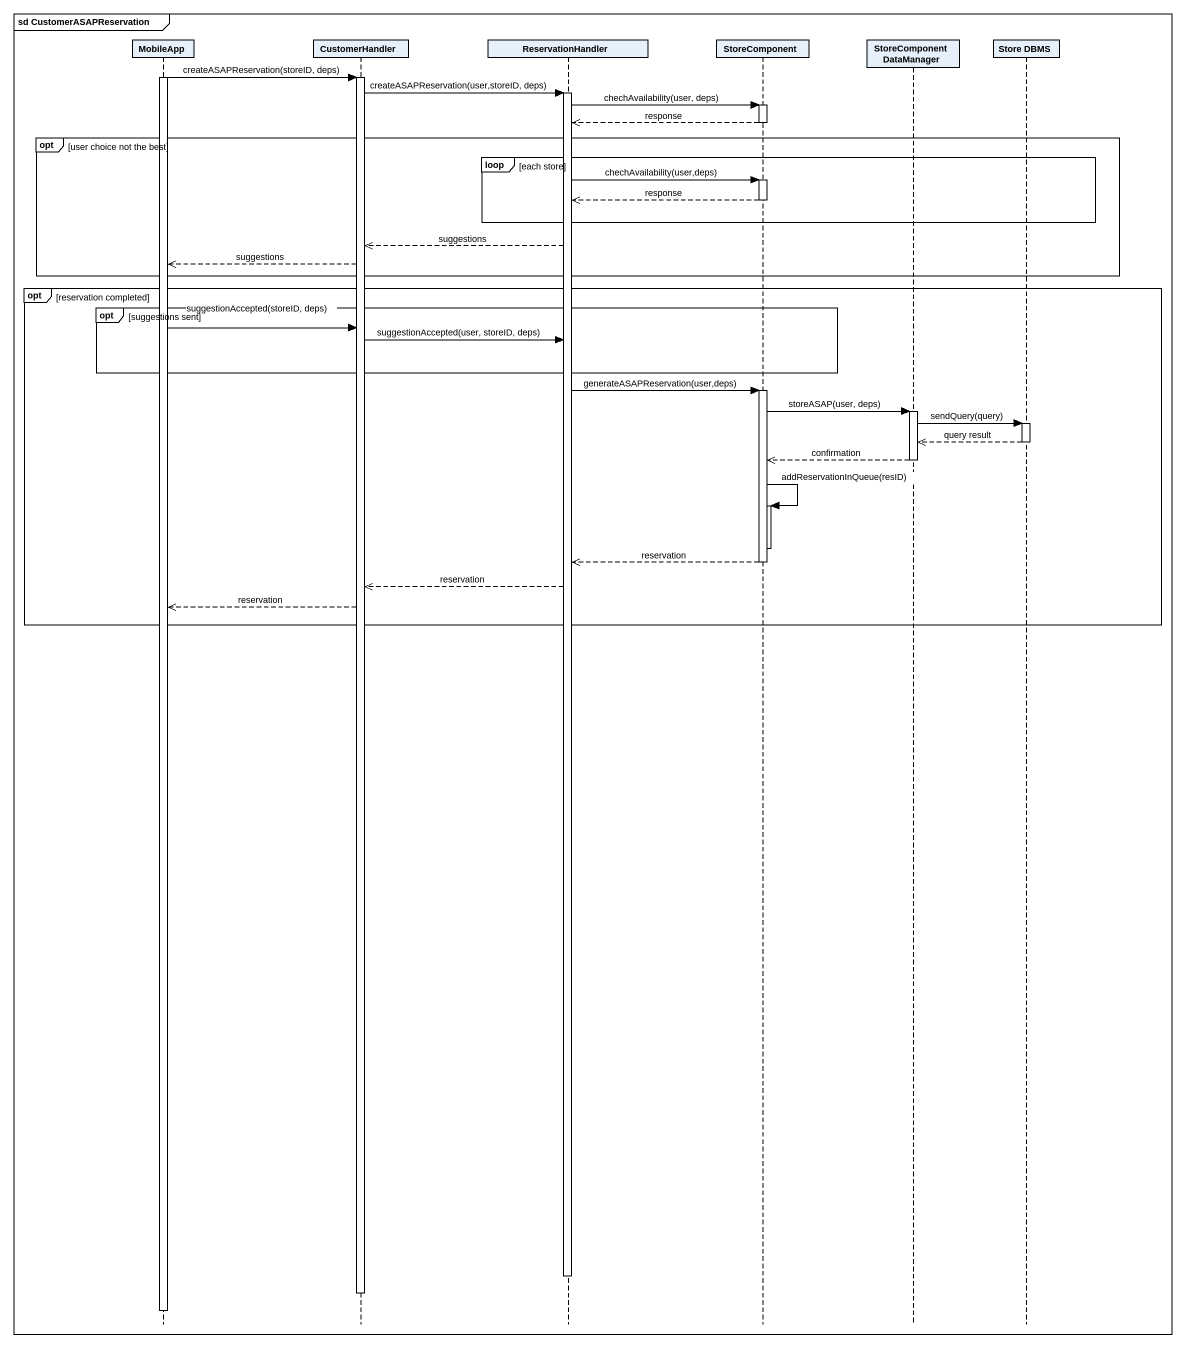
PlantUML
@startuml
mainframe sd CustomerASAPReservation
hide footbox
participant MobileApp
participant CustomerHandler
participant ReservationHandler
participant StoreComponent
participant "StoreComponent DataManager" as StoreComponent_DataManager
participant "Store DBMS" as Store_DBMS

activate MobileApp
MobileApp -> CustomerHandler : createASAPReservation(storeID, deps)
activate CustomerHandler
CustomerHandler -> ReservationHandler : createASAPReservation(user,storeID, deps)
activate ReservationHandler
ReservationHandler -> StoreComponent : chechAvailability(user, deps)
activate StoreComponent
StoreComponent -->> ReservationHandler : response
deactivate StoreComponent
opt user choice not the best
  loop each store
    ReservationHandler -> StoreComponent : chechAvailability(user,deps)
    activate StoreComponent
    StoreComponent -->> ReservationHandler : response
    deactivate StoreComponent
  end
  ReservationHandler -->> CustomerHandler : suggestions
  CustomerHandler -->> MobileApp : suggestions
end
opt reservation completed
  opt suggestions sent
    MobileApp -> CustomerHandler : suggestionAccepted(storeID, deps)
    CustomerHandler -> ReservationHandler : suggestionAccepted(user, storeID, deps)
  end
  ReservationHandler -> StoreComponent : generateASAPReservation(user,deps)
  activate StoreComponent
  StoreComponent -> StoreComponent_DataManager : storeASAP(user, deps)
  activate StoreComponent_DataManager
  StoreComponent_DataManager -> Store_DBMS : sendQuery(query)
  activate Store_DBMS
  Store_DBMS -->> StoreComponent_DataManager : query result
  deactivate Store_DBMS
  StoreComponent_DataManager -->> StoreComponent : confirmation
  deactivate StoreComponent_DataManager
  StoreComponent -> StoreComponent : addReservationInQueue(resID)
  activate StoreComponent
  deactivate StoreComponent
  StoreComponent -->> ReservationHandler : reservation
  deactivate StoreComponent
  ReservationHandler -->> CustomerHandler : reservation
  CustomerHandler -->> MobileApp : reservation
end
deactivate ReservationHandler
deactivate CustomerHandler
deactivate MobileApp
@enduml
